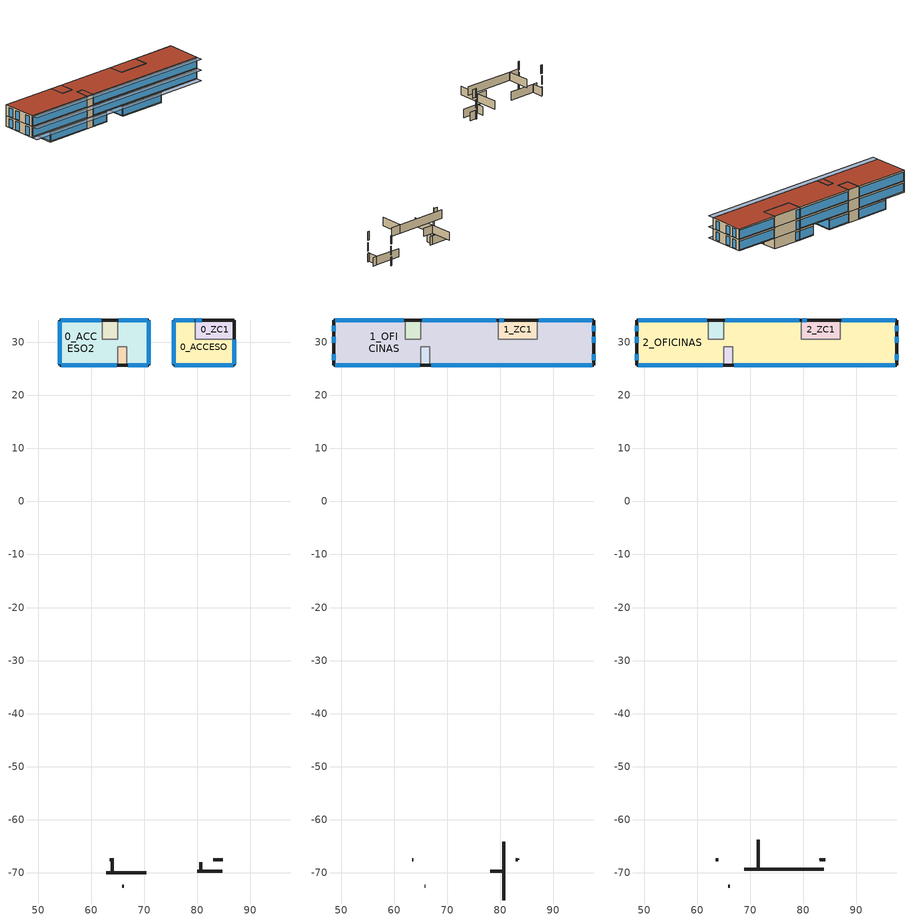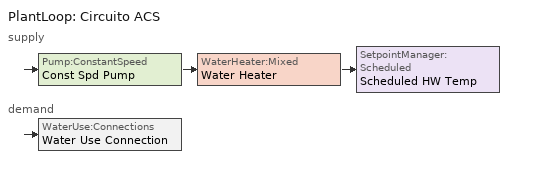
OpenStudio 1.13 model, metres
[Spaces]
0_ZC1
 floor ground: 79.56,30.64 79.56,34.24 86.93,34.24 86.93,30.64 z-2.7
 wall outside: 86.93,30.64 86.93,34.24 79.56,34.24 z-2.7:-0.1
 wall outside (PT_FrenteForjado_PSI0.1): 83.25,-67.56 82.97,-67.56 z-4.7:-2.7
 wall outside (PT_SoleraTerreno_PSI0.28): 83.25,-67.56 84.78,-67.56 z-4.7:-2.7
 wall outside (PT_ContornoHuecos_PSI0.05): 83.25,-67.56 83.25,-67.41 z-4.7:-2.7
 wall to 0_ACCESO: 79.56,34.24 79.56,30.64 86.93,30.64 z-2.7:-0.1
 window: 80.81,34.24 79.71,34.24 z-2.5:-0.5
0_ACCESO
 floor ground: 75.48,25.74 75.48,34.24 79.56,34.24 79.56,30.64 86.93,30.64 86.93,25.74 z-2.7
 wall outside: 79.56,34.24 75.48,34.24 75.48,25.74 86.93,25.74 86.93,30.64 z-2.7:-0.1
 wall outside (PT_FrenteForjado_PSI0.1): 80.66,-69.8 79.93,-69.8 z-4.7:-2.7
 wall outside (PT_SoleraTerreno_PSI0.28): 80.66,-69.8 84.71,-69.8 z-4.7:-2.7
 wall outside (PT_ContornoHuecos_PSI0.05): 80.66,-69.8 80.66,-68.02 z-4.7:-2.7
 window: 86.93,25.92 86.93,30.5 z-2.5:-0.46; 75.69,25.74 86.78,25.74 / 75.48,34.07 75.48,25.93 / 79.39,34.24 75.61,34.24 z-2.5:-0.5
0_ACCESO2
 floor ground: 54.02,25.74 54.02,34.24 62.07,34.24 62.07,30.64 64.99,30.64 64.99,34.24 70.82,34.24 70.82,25.74 66.69,25.74 66.69,29.19 64.99,29.19 64.99,25.74 z-2.7
 wall outside: 62.07,34.24 54.02,34.24 54.02,25.74 64.99,25.74 / 66.69,25.74 70.82,25.74 70.82,34.24 64.99,34.24 z-2.7:-0.1
 wall outside (PT_FrenteForjado_PSI0.1): 63.93,-70.04 62.78,-70.04 z-4.7:-2.7
 wall outside (PT_SoleraTerreno_PSI0.28): 63.93,-70.04 70.37,-70.04 z-4.7:-2.7
 wall outside (PT_ContornoHuecos_PSI0.05): 63.93,-70.04 63.93,-67.26 z-4.7:-2.7
 wall to 0_ZC2: 64.99,34.24 64.99,30.64 62.07,30.64 62.07,34.24 z-2.7:-0.1
 wall to 0_ZC3: 64.99,25.74 64.99,29.19 66.69,29.19 66.69,25.74 z-2.7:-0.1
 window: 54.02,34.01 54.02,25.9 / 54.28,25.74 64.77,25.74 / 66.91,25.74 70.65,25.74 / 70.82,25.93 70.82,34.09 / 70.62,34.24 65.17,34.24 / 61.85,34.24 54.21,34.24 z-2.5:-0.5
0_ZC2
 floor ground: 62.07,30.64 62.07,34.24 64.99,34.24 64.99,30.64 z-2.7
 wall outside: 64.99,34.24 62.07,34.24 z-2.7:-0.1
 wall outside (PT_FrenteForjado_PSI0.1): 63.53,-67.56 63.46,-67.56 z-4.7:-2.7
 wall outside (PT_SoleraTerreno_PSI0.28): 63.53,-67.56 63.94,-67.56 z-4.7:-2.7
0_ZC3
 floor ground: 64.99,25.74 64.99,29.19 66.69,29.19 66.69,25.74 z-2.7
 wall outside: 64.99,25.74 66.69,25.74 z-2.7:-0.1
 wall outside (PT_FrenteForjado_PSI0.1): 65.84,-72.54 65.8,-72.54 z-4.7:-2.7
 wall outside (PT_SoleraTerreno_PSI0.28): 65.84,-72.54 66.08,-72.54 z-4.7:-2.7
1_OFICINAS
 floor outside: 86.93,25.74 86.93,34.24 97.57,34.24 97.57,25.74 z-0.1; 48.57,25.74 48.57,34.24 54.02,34.24 54.02,25.74 z-0.1; 70.82,25.74 70.82,34.24 75.48,34.24 75.48,25.74 z-0.1
 floor to 0_ACCESO: 75.48,25.74 75.48,34.24 79.56,34.24 79.56,30.64 86.93,30.64 86.93,25.74 z-0.1
 floor to 0_ACCESO2: 66.69,25.74 66.69,29.19 64.99,29.19 64.99,25.74 54.02,25.74 54.02,34.24 62.07,34.24 62.07,30.64 64.99,30.64 64.99,34.24 70.82,34.24 70.82,25.74 z-0.1
 wall outside: 62.07,34.24 48.57,34.24 48.57,25.74 64.99,25.74 / 79.56,34.24 64.99,34.24 / 66.69,25.74 97.57,25.74 97.57,34.24 86.93,34.24 z-0.1:2.5
 wall outside (PT_FrenteForjado_PSI0.1): 80.66,-69.8 78.08,-69.8 z-2.1:-0.1
 wall outside (PT_ForjadoExterior_PSI0.23): 80.66,-69.8 80.66,-75.18 z-2.1:-0.1
 wall outside (PT_ContornoHuecos_PSI0.05): 80.66,-69.8 80.66,-64.2 z-2.1:-0.1
 wall to 1_ZC2: 64.99,34.24 64.99,30.64 62.07,30.64 62.07,34.24 z-0.1:2.5
 wall to 1_ZC1: 86.93,34.24 86.93,30.64 79.56,30.64 79.56,34.24 z-0.1:2.5
 wall to 1_ZC3: 64.99,25.74 64.99,29.19 66.69,29.19 66.69,25.74 z-0.1:2.5
 window: 97.57,26.69 97.57,27.79 / 97.57,29.99 97.57,31.09 / 97.57,32.09 97.57,33.19 / 48.57,33.19 48.57,32.09 / 48.57,31.09 48.57,29.99 / 48.57,27.79 48.57,26.69 / 97.33,34.24 87.22,34.24 / 79.23,34.24 65.27,34.24 / 61.77,34.24 48.8,34.24 / 48.87,25.74 64.81,25.74 / 66.94,25.74 97.34,25.74 z0.1:2.1
1_ZC1
 floor to 0_ZC1: 79.56,30.64 79.56,34.24 86.93,34.24 86.93,30.64 z-0.1
 wall outside: 86.93,34.24 79.56,34.24 z-0.1:2.5
 wall outside (PT_FrenteForjado_PSI0.1): 83.25,-67.56 82.88,-67.56 z-2.1:-0.1
 wall outside (PT_ContornoHuecos_PSI0.05): 83.25,-67.56 83.25,-67.42 z-2.1:-0.1
 window: 80.66,34.24 79.77,34.24 z0.1:2.1
1_ZC2
 floor to 0_ZC2: 62.07,30.64 62.07,34.24 64.99,34.24 64.99,30.64 z-0.1
 wall outside: 64.99,34.24 62.07,34.24 z-0.1:2.5
 wall outside (PT_FrenteForjado_PSI0.1): 63.53,-67.56 63.38,-67.56 z-2.1:-0.1
1_ZC3
 floor to 0_ZC3: 64.99,25.74 64.99,29.19 66.69,29.19 66.69,25.74 z-0.1
 wall outside: 64.99,25.74 66.69,25.74 z-0.1:2.5
 wall outside (PT_FrenteForjado_PSI0.1): 65.84,-72.54 65.76,-72.54 z-2.1:-0.1
2_ZC1
 floor to 1_ZC1: 79.56,30.64 79.56,34.24 86.93,34.24 86.93,30.64 z2.5
 wall outside: 86.93,34.24 79.56,34.24 z2.5:5.1
 wall outside (PT_FrenteForjado_PSI0.1): 83.25,-67.56 83.06,-67.56 z0.5:2.5
 wall outside (PT_ForjadoCubierta_PSI0.24): 83.25,-67.56 84.13,-67.56 z0.5:2.5
 wall outside (PT_ContornoHuecos_PSI0.05): 83.25,-67.56 83.25,-67.42 z0.5:2.5
 wall to 2_OFICINAS: 79.56,34.24 79.56,30.64 86.93,30.64 86.93,34.24 z2.5:5.1
 window: 80.66,34.24 79.77,34.24 z2.7:4.7
 roof outside: 79.56,34.24 79.56,30.64 86.93,30.64 86.93,34.24 z5.1
2_ZC3
 floor to 1_ZC3: 64.99,25.74 64.99,29.19 66.69,29.19 66.69,25.74 z2.5
 wall outside: 64.99,25.74 66.69,25.74 z2.5:5.1
 wall outside (PT_FrenteForjado_PSI0.1): 65.84,-72.54 65.8,-72.54 z0.5:2.5
 wall outside (PT_ForjadoCubierta_PSI0.24): 65.84,-72.54 66.04,-72.54 z0.5:2.5
 wall to 2_OFICINAS: 66.69,25.74 66.69,29.19 64.99,29.19 64.99,25.74 z2.5:5.1
 roof outside: 64.99,29.19 64.99,25.74 66.69,25.74 66.69,29.19 z5.1
2_OFICINAS
 floor to 1_OFICINAS: 48.57,25.74 48.57,34.24 62.07,34.24 62.07,30.64 64.99,30.64 64.99,34.24 79.56,34.24 79.56,30.64 86.93,30.64 86.93,34.24 97.57,34.24 97.57,25.74 66.69,25.74 66.69,29.19 64.99,29.19 64.99,25.74 z2.5
 wall outside: 62.07,34.24 48.57,34.24 48.57,25.74 64.99,25.74 / 79.56,34.24 64.99,34.24 / 66.69,25.74 97.57,25.74 97.57,34.24 86.93,34.24 z2.5:5.1
 wall outside (PT_FrenteForjado_PSI0.1): 71.42,-69.42 68.85,-69.42 z0.5:2.5
 wall outside (PT_ForjadoCubierta_PSI0.24): 71.42,-69.42 83.78,-69.42 z0.5:2.5
 wall outside (PT_ContornoHuecos_PSI0.05): 71.42,-69.42 71.42,-63.82 z0.5:2.5
 wall to 2_ZC2: 64.99,34.24 64.99,30.64 62.07,30.64 62.07,34.24 z2.5:5.1
 window: 97.57,26.69 97.57,27.79 / 97.57,29.99 97.57,31.09 / 97.57,32.09 97.57,33.19 / 48.57,33.19 48.57,32.09 / 48.57,31.09 48.57,29.99 / 48.57,27.79 48.57,26.69 / 97.33,34.24 87.22,34.24 / 79.23,34.24 65.27,34.24 / 61.77,34.24 48.8,34.24 / 48.87,25.74 64.81,25.74 / 66.94,25.74 97.34,25.74 z2.7:4.7
 roof outside: 48.57,34.24 48.57,25.74 64.99,25.74 64.99,29.19 66.69,29.19 66.69,25.74 97.57,25.74 97.57,34.24 86.93,34.24 86.93,30.64 79.56,30.64 79.56,34.24 64.99,34.24 64.99,30.64 62.07,30.64 62.07,34.24 z5.1
2_ZC2
 floor to 1_ZC2: 62.07,30.64 62.07,34.24 64.99,34.24 64.99,30.64 z2.5
 wall outside: 64.99,34.24 62.07,34.24 z2.5:5.1
 wall outside (PT_FrenteForjado_PSI0.1): 63.53,-67.56 63.46,-67.56 z0.5:2.5
 wall outside (PT_ForjadoCubierta_PSI0.24): 63.53,-67.56 63.88,-67.56 z0.5:2.5
 roof outside: 62.07,34.24 62.07,30.64 64.99,30.64 64.99,34.24 z5.1
shading: 48.57,24.24 48.57,25.74 97.57,25.74 97.57,24.24 z2.5; 48.57,24.24 48.57,25.74 97.57,25.74 97.57,24.24 z5.1; 48.57,24.24 48.57,25.74 97.57,25.74 97.57,24.24 z-0.1
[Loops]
PlantLoop 'Circuito ACS'
 supply: Pump:ConstantSpeed 'Const Spd Pump' > WaterHeater:Mixed 'Water Heater' > SetpointManager:Scheduled 'Scheduled HW Temp'
 demand: WaterUse:Connections 'Water Use Connection'
[Site]
D3_peninsula: Latitude {deg}=40.68; Longitude {deg}=-4.13; Time Zone {hr}=1; Elevation {m}=667; Terrain=City
[Building]
TercOficinas01_EN0V0: North Axis {deg}=0; Space Type=CTE_AT08M; Default Construction Set=CTE_2013_D; Default Schedule Set=CTE_T08; Standards Number of Stories=3; Standards Number of Above Ground Stories=3; Nominal Floor to Ceiling Height {m}=2.6
[ClimateZones]
Climate Zone Institution Name 1=ASHRAE; Climate Zone Document Name 1=ANSI/ASHRAE Standard 169; Climate Zone Document Year 1=2006; Climate Zone Institution Name 2=CEC; Climate Zone Document Name 2=California Climate Zone Descriptions; Climate Zone Document Year 2=1995
[SizingPeriod:DesignDay] Barometric Pressure {Pa}=100965; Wind Speed {m/s}=2.8; Wind Direction {deg}=0; Rain Indicator=0; Snow Indicator=0; Day of Month=15; Humidity Indicating Type=DewPoint; Dry-Bulb Temperature Range Modifier Type=DefaultMultipliers; Solar Model Indicator=ASHRAEClearSky
Name | Maximum Dry-Bulb Temperature {C} | Daily Dry-Bulb Temperature Range {deltaC} | Humidity Indicating Conditions at Maximum Dry-Bulb | Sky Clearness | Month | Day Type | Daylight Saving Time Indicator
Winter 0.4% Dry Bulb Temperature | 6.7 | 9.8 | -4.9 | 0 | 1 | WinterDesignDay | 0
Summer 99.6% Dry Bulb Temperature | 34.1 | 12.6 | 10.7 | 1 | 7 | SummerDesignDay | 1
[Material] Thermal Absorptance=0.6; Solar Absorptance=0.6; Visible Absorptance=0.6
Name | Roughness | Thickness {m} | Conductivity {W/m-K} | Density {kg/m3} | Specific Heat {J/kg-K}
0_Mobiliario_Terciario | MediumRough | 0.1 | 1000 | 300 | 1200
CTE_Ref_FU entrevigado cerámico [h 250 mm] | Rough | 0.25 | 1.67 | 1660 | 1000
CTE_Ref_Mortero de cemento o cal para albañilería y para revoco o enlucido [1800 < d < 2000] | Rough | 0.015 | 1.3 | 1900 | 1000
CTE_Ref_Plaqueta o baldosa cerámica | Rough | 0.015 | 1 | 2000 | 800
CTE_Ref_Enlucido de yeso [1000 < d < 1300] | Rough | 0.015 | 0.57 | 1100 | 1000
CTE_Ref_Fábrica de ladrillo cerámico perforado de medio pie [80 mm < G <= 100 mm] | Rough | 0.115 | 0.5 | 900 | 1000
CTE_Ref_Fábrica de tabique cerámico de LH sencillo [40 mm < e < 60 mm] | Rough | 0.04 | 0.4 | 920 | 1000
CTE_Ref_Hormigón con áridos ligeros [1600 < d < 1800] | Rough | 0.07 | 1.15 | 1700 | 1000
CTE_Ref_Losa maciza de hormigón [d 2500 / h 200 mm] | Rough | 0.2 | 2.5 | 2500 | 1000
CTE_Terreno_0.5m | Rough | 0.5 | 2 | 2000 | 1000
[WindowMaterial:SimpleGlazingSystem]
CTE_2013_soloVidrio_D_2.61: U-Factor {W/m2-K}=2.61; Solar Heat Gain Coefficient=0.75
[WindowMaterial:Shade]
CTE_Sombra estacional_Persiana: Solar Transmittance=0.7; Solar Reflectance=0.1; Visible Transmittance=0.7; Visible Reflectance=0.1; Thermal Hemispherical Emissivity=0.15; Thermal Transmittance=0.7; Thickness {m}=0.000999998; Conductivity {W/m-K}=0.1; Shade to Glass Distance {m}=0.05; Airflow Permeability=0.7
[Material:NoMass] Roughness=Smooth
Name | Thermal Resistance {m2-K/W} | Thermal Absorptance | Solar Absorptance | Visible Absorptance
Aisl_2013_D_Cubiertas | 4.168 | 0.6 | 0.6 | 0.6
Aisl_2013_D_Muros | 3.166 | 0.6 | 0.6 | 0.6
CTE_Capa_virtual_terreno_R1.0 | 1
Aisl_2013_D_Suelos | 2.625 | 0.6 | 0.6 | 0.6
materialPT; materialPT 1; materialPT 2; materialPT 3; materialPT 4 | 1 | 0.9 | 0.7 | 0.7
[Construction]
CTE_2013_Cubierta_D: CTE_Ref_Plaqueta o baldosa cerámica, CTE_Ref_Mortero de cemento o cal para albañilería y para revoco o enlucido [1800 < d < 2000], Aisl_2013_D_Cubiertas, CTE_Ref_Hormigón con áridos ligeros [1600 < d < 1800], CTE_Ref_FU entrevigado cerámico [h 250 mm]
CTE_2013_Huecos_D: CTE_2013_soloVidrio_D_2.61
CTE_2013_Muro_ext_D: CTE_Ref_Mortero de cemento o cal para albañilería y para revoco o enlucido [1800 < d < 2000], CTE_Ref_Fábrica de ladrillo cerámico perforado de medio pie [80 mm < G <= 100 mm], Aisl_2013_D_Muros, CTE_Ref_Fábrica de tabique cerámico de LH sencillo [40 mm < e < 60 mm], CTE_Ref_Enlucido de yeso [1000 < d < 1300]
CTE_2013_Suelo_D: CTE_Capa_virtual_terreno_R1.0, CTE_Terreno_0.5m, CTE_Ref_Losa maciza de hormigón [d 2500 / h 200 mm], Aisl_2013_D_Suelos, CTE_Ref_Mortero de cemento o cal para albañilería y para revoco o enlucido [1800 < d < 2000], CTE_Ref_Plaqueta o baldosa cerámica
CTE_2006_Forjado_interior_Suelo: CTE_Ref_FU entrevigado cerámico [h 250 mm], CTE_Ref_Mortero de cemento o cal para albañilería y para revoco o enlucido [1800 < d < 2000], CTE_Ref_Plaqueta o baldosa cerámica
CTE_2006_Forjado_interior_Techo: CTE_Ref_Plaqueta o baldosa cerámica, CTE_Ref_Mortero de cemento o cal para albañilería y para revoco o enlucido [1800 < d < 2000], CTE_Ref_FU entrevigado cerámico [h 250 mm]
CTE_2006_Particion_interior: CTE_Ref_Enlucido de yeso [1000 < d < 1300], CTE_Ref_Fábrica de tabique cerámico de LH sencillo [40 mm < e < 60 mm], CTE_Ref_Enlucido de yeso [1000 < d < 1300]
CTE_Terc_Mobiliario: 0_Mobiliario_Terciario
PT_ForjadoCubierta_PSI0.24: materialPT
PT_FrenteForjado_PSI0.1: materialPT 1
PT_SoleraTerreno_PSI0.28: materialPT 2
PT_ForjadoExterior_PSI0.23: materialPT 3
PT_ContornoHuecos_PSI0.05: materialPT 4
[DefaultConstructionSet]
CTE_2013_D: Default Exterior Surface Constructions=Default Surface Constructions 25; Default Interior Surface Constructions=Default Surface Constructions 26; Default Ground Contact Surface Constructions=Default Surface Constructions 27; Default Exterior SubSurface Constructions=Default Sub Surface Constructions 17; Default Interior SubSurface Constructions=Default Sub Surface Constructions 18; Interior Partition Construction=CTE_2006_Particion_interior
[DefaultSurfaceConstructions]
Name | Floor Construction | Wall Construction | Roof Ceiling Construction
Default Surface Constructions 25 | CTE_2013_Suelo_D | CTE_2013_Muro_ext_D | CTE_2013_Cubierta_D
Default Surface Constructions 26 | CTE_2006_Forjado_interior_Suelo | CTE_2006_Particion_interior | CTE_2006_Forjado_interior_Techo
Default Surface Constructions 27 | CTE_2013_Suelo_D | CTE_2013_Suelo_D | CTE_2013_Suelo_D
[DefaultSubSurfaceConstructions]
Name | Fixed Window Construction | Operable Window Construction | Door Construction | Glass Door Construction | Overhead Door Construction | Skylight Construction
Default Sub Surface Constructions 17 | CTE_2013_Huecos_D | CTE_2013_Huecos_D | CTE_2013_Huecos_D | CTE_2013_Huecos_D | CTE_2013_Huecos_D | CTE_2013_Huecos_D
Default Sub Surface Constructions 18
[People:Definition]
CTET_QOCUM: Number of People Calculation Method=Area/Person; Space Floor Area per Person {m2/person}=8.68; Fraction Radiant=0.3
[ElectricEquipment:Definition]
CTET_QEQUM: Design Level Calculation Method=Watts/Area; Watts per Space Floor Area {W/m2}=4.5; Fraction Latent=0; Fraction Radiant=0.7; Fraction Lost=0
[DesignSpecification:OutdoorAir]
CTET08_DVEN: Outdoor Air Method=Sum; Outdoor Air Flow per Person {m3/s-person}=0; Outdoor Air Flow Air Changes per Hour {1/hr}=1; Outdoor Air Flow Rate Fraction Schedule=CTET08_HFUN
[InternalMass:Definition]
CTET_QMOB: Construction=CTE_Terc_Mobiliario; Design Level Calculation Method=SurfaceArea/Area; Surface Area per Space Floor Area=1
[Lights:Definition]
usr_QILU: Design Level Calculation Method=LightingLevel; Lighting Level {W}=1; Fraction Radiant=0.8
[SpaceType]
CTE_AT08M: Default Schedule Set=CTE_T08; Design Specification Outdoor Air Object=CTET08_DVEN
[People]
People 4: People Definition=CTET_QOCUM; Space or SpaceType=CTE_AT08M
[Lights] Lights Definition=usr_QILU
Name | Space or SpaceType | Multiplier
Lights 4 | CTE_AT08M
Lights 14 | 0_ACCESO | 12000
[ElectricEquipment]
Electric Equipment 4: Electric Equipment Definition=CTET_QEQUM; Space or SpaceType=CTE_AT08M
[InternalMass]
Internal Mass 4: Internal Mass Definition=CTET_QMOB; Space or SpaceType=CTE_AT08M
[ThermostatSetpoint:DualSetpoint]
Name | Heating Setpoint Temperature Schedule | Cooling Setpoint Temperature Schedule
Thermostat Setpoint Dual Setpoint 43; Thermostat Setpoint Dual Setpoint 44; Thermostat Setpoint Dual Setpoint 45; Thermostat Setpoint Dual Setpoint 46 | CTET08_TCAL | CTET08_TREF
Thermostat Setpoint Dual Setpoint 47
[ShadingControl]
Control sombra estacional: Shading Type=ExteriorShade; Shading Device Material=CTE_Sombra estacional_Persiana; Shading Control Type=OnIfScheduleAllows; Schedule=CTER24B_SombraEstacional; Shading Control Is Scheduled=Yes
[BuildingStory] Nominal Floor to Floor Height {m}=2.6
Name | Nominal Z Coordinate {m}
PLANTA 0 | 0
PLANTA 1 | 2.6
PLANTA 2 | 5.2
[Space]
Name | Space Type | Building Story | Thermal Zone
1_OFICINAS | CTE_AT08M | PLANTA 1 | Thermal Zone: 1_OFICINAS
1_ZC1 | CTE_AT08M | PLANTA 1 | Thermal Zone: 1_ZC1
1_ZC2 | CTE_AT08M | PLANTA 1 | Thermal Zone: 1_ZC2
1_ZC3 | CTE_AT08M | PLANTA 1 | Thermal Zone: 1_ZC3
2_ZC1 | CTE_AT08M | PLANTA 2 | Thermal Zone: 2_ZC1
2_ZC3 | CTE_AT08M | PLANTA 2 | Thermal Zone: 2_ZC3
2_OFICINAS | CTE_AT08M | PLANTA 2 | Thermal Zone: 2_OFICINAS
2_ZC2 | CTE_AT08M | PLANTA 2 | Thermal Zone: 2_ZC2
0_ZC1 |  | PLANTA 0 | Thermal Zone: 0_ZC1
0_ACCESO |  | PLANTA 0 | Thermal Zone: 0_ACCESO
0_ACCESO2 |  | PLANTA 0 | Thermal Zone: 0_ACCESO2
0_ZC2 |  | PLANTA 0 | Thermal Zone: 0_ZC2
0_ZC3 |  | PLANTA 0 | Thermal Zone: 0_ZC3
[Sizing:Zone] Zone Cooling Design Supply Air Temperature Input Method=SupplyAirTemperature; Zone Cooling Design Supply Air Temperature {C}=14; Zone Cooling Design Supply Air Temperature Difference {deltaC}=11.11; Zone Heating Design Supply Air Temperature Input Method=SupplyAirTemperature; Zone Heating Design Supply Air Temperature {C}=40; Zone Heating Design Supply Air Temperature Difference {deltaC}=11.11; Zone Cooling Design Supply Air Humidity Ratio {kg-H2O/kg-air}=0.0085; Zone Heating Design Supply Air Humidity Ratio {kg-H2O/kg-air}=0.008; Cooling Design Air Flow Method=DesignDay; Heating Design Air Flow Method=DesignDay; Account for Dedicated Outdoor Air System=No; Dedicated Outdoor Air System Control Strategy=NeutralSupplyAir; Dedicated Outdoor Air Low Setpoint Temperature for Design {C}=autosize; Dedicated Outdoor Air High Setpoint Temperature for Design {C}=autosize
; Thermal Zone: 0_ZC2; Thermal Zone: 2_ZC2; Thermal Zone: 0_ACCESO2; ; Thermal Zone: 1_ZC1; Thermal Zone: 2_ZC1; Thermal Zone: 1_ZC3; Thermal Zone: 2_ZC3; Thermal Zone: 2_OFICINAS; Thermal Zone: 1_OFICINAS; Thermal Zone: 0_ZC1; Thermal Zone: 1_ZC2; Thermal Zone: 0_ZC3; Thermal Zone: 0_ACCESO
[ThermalZone] Use Ideal Air Loads=Yes
Name | Thermostat
Thermal Zone: 0_ZC2; Thermal Zone: 2_ZC2; Thermal Zone: 1_ZC1; Thermal Zone: 2_ZC1; Thermal Zone: 1_ZC3; Thermal Zone: 2_ZC3; Thermal Zone: 1_ZC2; Thermal Zone: 0_ZC3
Thermal Zone: 0_ACCESO2 | Thermostat Setpoint Dual Setpoint 44
Thermal Zone: 2_OFICINAS | Thermostat Setpoint Dual Setpoint 45
Thermal Zone: 1_OFICINAS | Thermostat Setpoint Dual Setpoint 46
Thermal Zone: 0_ZC1 | Thermostat Setpoint Dual Setpoint 47
Thermal Zone: 0_ACCESO | Thermostat Setpoint Dual Setpoint 43
[WaterUse:Equipment:Definition]
CTET_QACS: Peak Flow Rate {m3/s}=5.25e-05; Target Temperature Schedule=CTER24B_ACS_TemperaturaConsumo
[PlantLoop]
Circuito ACS: Plant Loop Volume {m3}=Autocalculate; Load Distribution Scheme=Optimal
[Sizing:Plant]
Circuito ACS: Loop Type=Heating; Design Loop Exit Temperature {C}=82; Loop Design Temperature Difference {deltaC}=11; Sizing Option=NonCoincident; Zone Timesteps in Averaging Window=1; Coincident Sizing Factor Mode=None
[WaterHeater:Mixed]
Water Heater: Tank Volume {m3}=10; Setpoint Temperature Schedule=CTER24B_ACS_TemperaturaProduccion; Deadband Temperature Difference {deltaC}=2; Maximum Temperature Limit {C}=82.22; Heater Control Type=Cycle; Heater Maximum Capacity {W}=1000000; Heater Minimum Capacity {W}=0; Heater Fuel Type=DistrictHeating; Heater Thermal Efficiency=1; Off Cycle Parasitic Fuel Consumption Rate {W}=0; Off Cycle Parasitic Fuel Type=DistrictHeating; Off Cycle Parasitic Heat Fraction to Tank=0; On Cycle Parasitic Fuel Type=DistrictHeating; Ambient Temperature Indicator=Schedule; Ambient Temperature Schedule=CTER24B_ACS_TemperaturaAmbiente; Off Cycle Loss Coefficient to Ambient Temperature {W/K}=0; On Cycle Loss Coefficient to Ambient Temperature {W/K}=0; Use Flow Rate Fraction Schedule=CTE_SiempreOn; Cold Water Supply Temperature Schedule=CTE_ACS_Temperatura_agua_fria; Use Side Effectiveness=1; Source Side Effectiveness=1; Use Side Design Flow Rate {m3/s}=autosize; Source Side Design Flow Rate {m3/s}=autosize; Indirect Water Heating Recovery Time {hr}=1.5
[WaterUse:Connections]
Water Use Connection: Water Use Equipment Name 1=Water_Fixture
[SetpointManager:Scheduled]
Scheduled HW Temp: Control Variable=Temperature; Schedule=CTER24B_ACS_TemperaturaProduccion
[Pump:ConstantSpeed]
Const Spd Pump: Rated Flow Rate {m3/s}=autosize; Rated Pump Head {Pa}=179352; Rated Power Consumption {W}=autosize; Motor Efficiency=0.9; Fraction of Motor Inefficiencies to Fluid Stream=0; Pump Control Type=Intermittent
[WaterUse:Equipment]
Water_Fixture: Water Use Equipment Definition=CTET_QACS; Space=0_ZC1; Flow Rate Fraction Schedule=CTER24B_ACS_Demanda
[DefaultScheduleSet]
CTE_T08: Number of People Schedule=CTET08_HFUN; People Activity Level Schedule=CTET_HACT; Lighting Schedule=CTET08_HFUN; Electric Equipment Schedule=CTET08_HFUN; Infiltration Schedule=CTET08_HFUN
[SpaceInfiltration:EffectiveLeakageArea] Schedule=CTET08_HFUN; Stack Coefficient=0.00029; Wind Coefficient=0.000231
Name | Space or SpaceType | Effective Air Leakage Area {cm2}
CTE_ELA_0_ZC2 | 0_ZC2 | 19.1403
CTE_ELA_2_ZC2 | 2_ZC2 | 45.6424
CTE_ELA_0_ACCESO2 | 0_ACCESO2 | 531.545
CTE_ELA_1_ZC1 | 1_ZC1 | 52.9878
CTE_ELA_2_ZC1 | 2_ZC1 | 119.878
CTE_ELA_1_ZC3 | 1_ZC3 | 11.1434
CTE_ELA_2_ZC3 | 2_ZC3 | 25.9297
CTE_ELA_2_OFICINAS | 2_OFICINAS | 2092.01
CTE_ELA_1_OFICINAS | 1_OFICINAS | 1594.8
CTE_ELA_0_ZC1 | 0_ZC1 | 77.7138
CTE_ELA_1_ZC2 | 1_ZC2 | 19.1403
CTE_ELA_0_ZC3 | 0_ZC3 | 11.1434
CTE_ELA_0_ACCESO | 0_ACCESO | 335.628
[Schedule:Day]
Schedule Day 32: 1, 0, 0.0119, 2, 0, 0.005, 3, 0, 0.004, 5, 0, 0.002, 6, 0, 0.0059, 7, 0, 0.0267, 8, 0, 0.099, 9, 0, 0.069, 10, 0, 0.0743, 11, 0, 0.0614, 12, 0, 0.0554, 13, 0, 0.0475, 14, 0, 0.0475, 15, 0, 0.0406, 16, 0, 0.0327, 17, 0, 0.0386, 18, 0, 0.0376, 19, 0, 0.0515, 20, 0, 0.0693, 21, 0, 0.0564, 22, 0, 0.0624, 23, 0, 0.0475, 24, 0, 0.0515
Water Heater Ambient Temperature Default; Water Heater Ambient Temperature Default 1: 24, 0, 22
Schedule Day 76: 24, 0, 60
Hot Water Temperature Default; Hot Water Temperature Summer Design Day; Hot Water Temperature Winter Design Day: 24, 0, 67
Schedule Day 23: 24, 0, 0.3
Schedule Day 26; Schedule Day 24; Schedule Day 31: 24, 0, 0
Schedule Day 25; Schedule Day 9: 24, 0, 1
Schedule Day 43; Schedule Day 44: 6, 0, 0, 14, 0, 1, 24, 0, 0
Schedule Day 57; Schedule Day 27: 24, 0, -55
Schedule Day 58: 6, 0, -55, 14, 0, 20, 24, 0, -55
Schedule Day 59; Schedule Day 60: 24, 0, 99
Schedule Day 61: 6, 0, 99, 14, 0, 25, 24, 0, 99
Schedule Day 74: 24, 0, 85
dia_enero; dia_febrero; dia_diciembre: 24, 0, 8
dia_marzo; dia_noviembre: 24, 0, 10
dia_abril: 24, 0, 12
dia_mayo: 24, 0, 14
dia_junio; dia_septiembre: 24, 0, 17
dia_julio: 24, 0, 20
dia_agosto: 24, 0, 19
dia_octubre: 24, 0, 13
[Schedule:Ruleset]
CTER24B_ACS_Demanda: Default Day Schedule=Schedule Day 32
CTER24B_ACS_TemperaturaAmbiente: Default Day Schedule=Water Heater Ambient Temperature Default
CTER24B_ACS_TemperaturaConsumo: Default Day Schedule=Schedule Day 76
CTER24B_ACS_TemperaturaProduccion: Default Day Schedule=Hot Water Temperature Default; Summer Design Day Schedule=Hot Water Temperature Summer Design Day; Winter Design Day Schedule=Hot Water Temperature Winter Design Day
CTER24B_SombraEstacional: Default Day Schedule=Schedule Day 23
CTET08_HFUN: Default Day Schedule=Schedule Day 43
CTET08_TCAL: Default Day Schedule=Schedule Day 57
CTET08_TREF: Default Day Schedule=Schedule Day 59
CTET_HACT: Default Day Schedule=Schedule Day 74
CTE_ACS_Temperatura_agua_fria: Default Day Schedule=Water Heater Ambient Temperature Default 1
CTE_SiempreOn: Default Day Schedule=Schedule Day 9
[Schedule:Rule]
Name | Schedule Ruleset | Rule Order | Day Schedule | Apply Sunday | Apply Monday | Apply Tuesday | Apply Wednesday | Apply Thursday | Apply Friday | Apply Saturday | Date Specification Type | Start Month | Start Day | End Month | End Day
Schedule Rule 15 | CTER24B_SombraEstacional | 0 | Schedule Day 26 | Yes | Yes | Yes | Yes | Yes | Yes | Yes | DateRange | 1 | 1 | 5 | 31
Schedule Rule 14 | CTER24B_SombraEstacional | 1 | Schedule Day 25 | Yes | Yes | Yes | Yes | Yes | Yes | Yes | DateRange | 6 | 1 | 9 | 30
Schedule Rule 13 | CTER24B_SombraEstacional | 2 | Schedule Day 24 | Yes | Yes | Yes | Yes | Yes | Yes | Yes | DateRange | 10 | 1 | 12 | 31
Schedule Rule 17 | CTET08_HFUN | 0 | Schedule Day 31 | Yes
Schedule Rule 25 | CTET08_HFUN | 1 | Schedule Day 44 | No | Yes | Yes | Yes | Yes | Yes | Yes
Schedule Rule 16 | CTET08_TCAL | 0 | Schedule Day 27 | Yes
Schedule Rule 32 | CTET08_TCAL | 1 | Schedule Day 58 | No | Yes | Yes | Yes | Yes | Yes | Yes | DateRange | 1 | 1 | 12 | 31
Schedule Rule 33 | CTET08_TREF | 0 | Schedule Day 60 | Yes
Schedule Rule 34 | CTET08_TREF | 1 | Schedule Day 61 | No | Yes | Yes | Yes | Yes | Yes | Yes | DateRange | 1 | 1 | 12 | 31
enero | CTE_ACS_Temperatura_agua_fria | 0 | dia_enero | Yes | Yes | Yes | Yes | Yes | Yes | Yes | DateRange | 1 | 1 | 1 | 31
febrero | CTE_ACS_Temperatura_agua_fria | 1 | dia_febrero | Yes | Yes | Yes | Yes | Yes | Yes | Yes | DateRange | 2 | 1 | 2 | 28
marzo | CTE_ACS_Temperatura_agua_fria | 2 | dia_marzo | Yes | Yes | Yes | Yes | Yes | Yes | Yes | DateRange | 3 | 1 | 3 | 31
abril | CTE_ACS_Temperatura_agua_fria | 3 | dia_abril | Yes | Yes | Yes | Yes | Yes | Yes | Yes | DateRange | 4 | 1 | 4 | 30
mayo | CTE_ACS_Temperatura_agua_fria | 4 | dia_mayo | Yes | Yes | Yes | Yes | Yes | Yes | Yes | DateRange | 5 | 1 | 5 | 31
junio | CTE_ACS_Temperatura_agua_fria | 5 | dia_junio | Yes | Yes | Yes | Yes | Yes | Yes | Yes | DateRange | 6 | 1 | 6 | 30
julio | CTE_ACS_Temperatura_agua_fria | 6 | dia_julio | Yes | Yes | Yes | Yes | Yes | Yes | Yes | DateRange | 7 | 1 | 7 | 31
agosto | CTE_ACS_Temperatura_agua_fria | 7 | dia_agosto | Yes | Yes | Yes | Yes | Yes | Yes | Yes | DateRange | 8 | 1 | 8 | 31
septiembre | CTE_ACS_Temperatura_agua_fria | 8 | dia_septiembre | Yes | Yes | Yes | Yes | Yes | Yes | Yes | DateRange | 9 | 1 | 9 | 30
octubre | CTE_ACS_Temperatura_agua_fria | 9 | dia_octubre | Yes | Yes | Yes | Yes | Yes | Yes | Yes | DateRange | 10 | 1 | 10 | 31
noviembre | CTE_ACS_Temperatura_agua_fria | 10 | dia_noviembre | Yes | Yes | Yes | Yes | Yes | Yes | Yes | DateRange | 11 | 1 | 11 | 30
diciembre | CTE_ACS_Temperatura_agua_fria | 11 | dia_diciembre | Yes | Yes | Yes | Yes | Yes | Yes | Yes | DateRange | 12 | 1 | 12 | 31
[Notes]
{"CTE_Altitud":"650","CTE_Coef_stack":"0.00029","CTE_Coef_wind":"0.000231","CTE_Design_flow_rate":"0.8","CTE_Fan_ntot":"0.5","CTE_Fan_sfp":"1.5","CTE_Heat_recovery":"0","CTE_Permeabilidad_ventanas":"Clase 2","CTE_Provincia":"Automatico","CTE_Psi_contorno_huecos":"0.05","CTE_Psi_forjado_cubierta":"0.24","CTE_Psi_forjado_exterior":"0.23","CTE_Psi_frente_forjado":"0.1","CTE_Psi_solera_terreno":"0.28","CTE_Tipo_edificio":"Nuevo","CTE_Uso_edificio":"Terciario","CTE_Zona_climatica":"Manual"}
